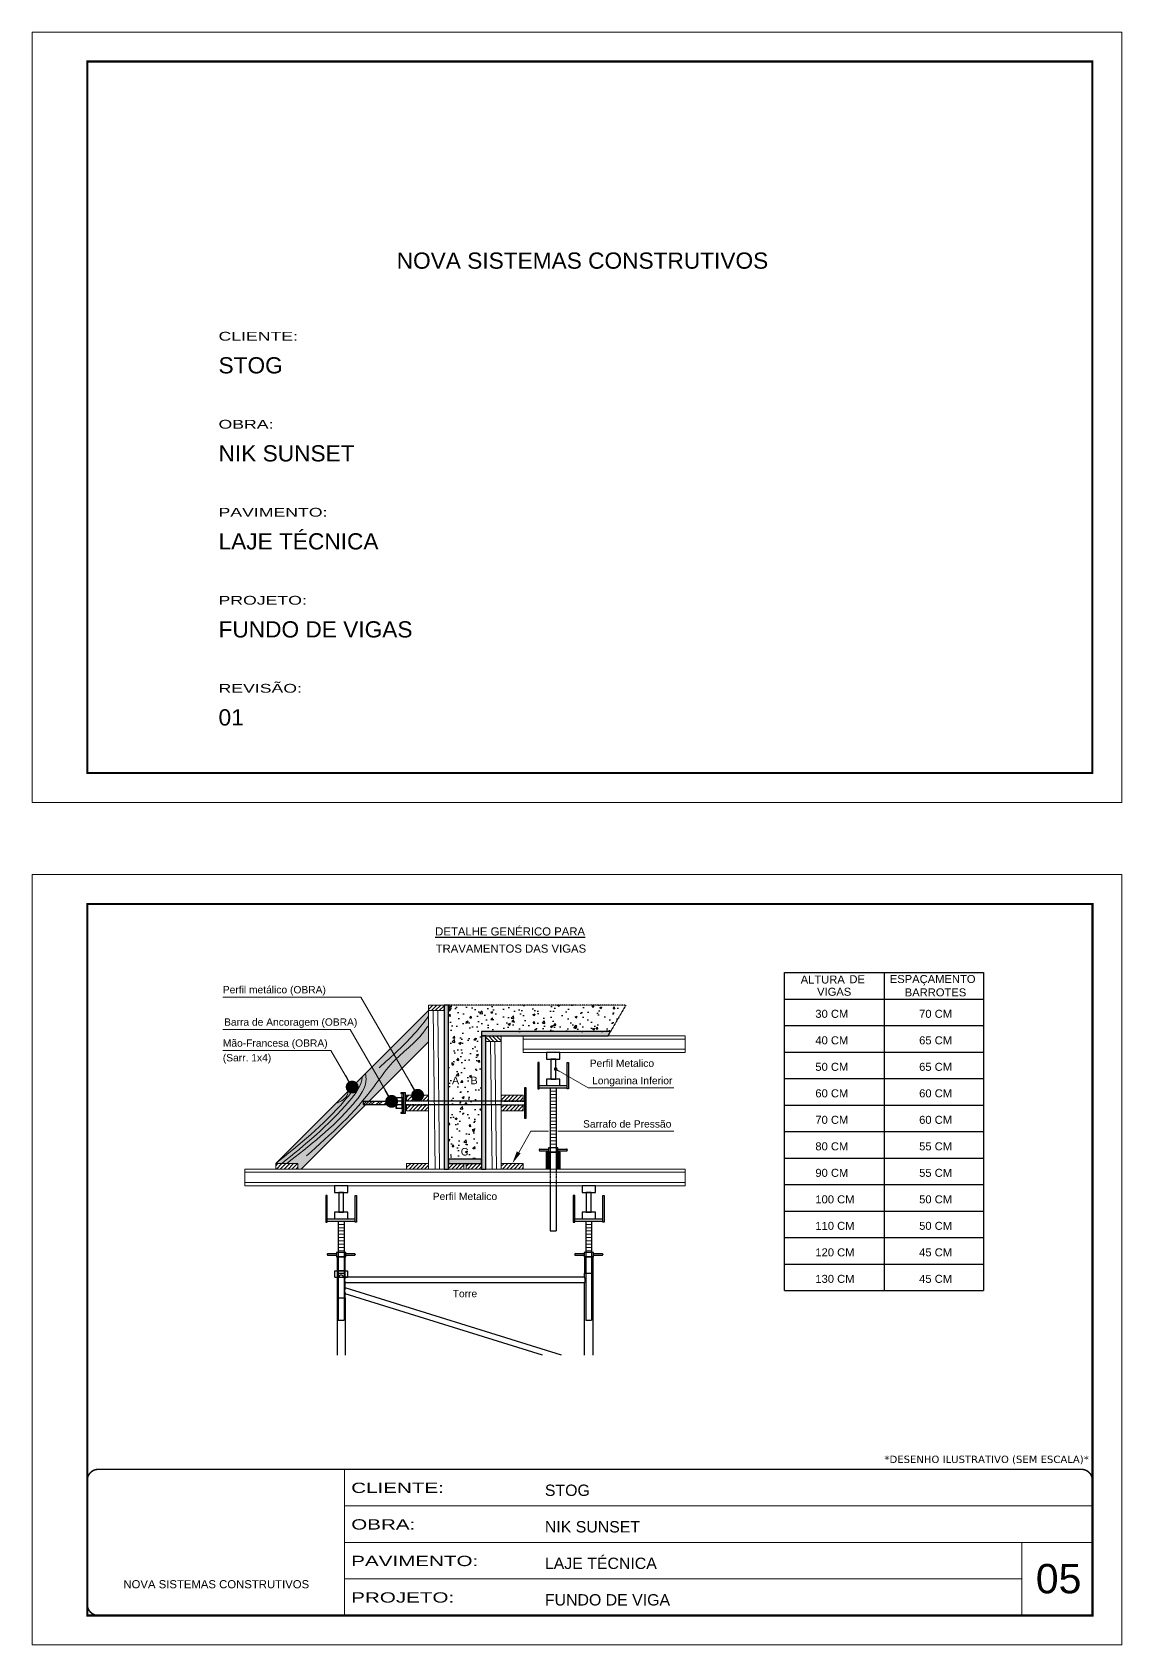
# Model space of a CAD drawing. Extents: x 1915 to 8168, y 631 to 2830.
# Drawn here: x 1915 to 3400, y 631 to 2830 of the extents above; entities that cross this region are included whole.
import ezdxf
from ezdxf.enums import TextEntityAlignment as Align

# ---------------------------------------------------------------- set-up
doc = ezdxf.new("R2010")
doc.units = 0
for name, pattern in [('CONTINUO', [0]), ('DASHED', [0.75, 0.5, -0.25]), ('HIDDEN', [0.375, 0.25, -0.125])]:
    doc.linetypes.add(name, pattern=pattern)
doc.layers.add('BARRA DE ANCORAGEM', color=251, linetype='Continuous')
doc.layers.add('GARFOS', color=7, linetype='Continuous')
for name, color, linetype, lineweight in [('CARIMBO', 255, 'Continuous', 9), ('CONCRETO', 251, 'Continuous', 25), ('Demarcação 1', 251, 'Continuous', 9), ('Escoras', 2, 'Continuous', 25), ('Folhas', 255, 'Continuous', 9), ('Forcador', 251, 'Continuous', 25), ('Hachura', 251, 'Continuous', 9), ('Madeira', 126, 'Continuous', 18), ('Perfil Metálico', 224, 'Continuous', 18), ('SARRAFO DE PRESSAO', 251, 'DASHED', 9)]:
    doc.layers.add(name, color=color, linetype=linetype, lineweight=lineweight)
doc.layers.add('Demarcação 2', color=254, linetype='Continuous', lineweight=9, true_color=0xe0e0e0)
doc.styles.add('ARIAL', font='arial.ttf')
doc.styles.get("Standard").update_dxf_attribs({"font": 'arial.ttf'})
doc.styles.add('stylellllll', font='verdana.ttf', dxfattribs={"height": 2})
doc.styles.add('Tecnologia', font='')
doc.styles.get('Tecnologia').set_extended_font_data('Forgotten Futurist')
doc.dimstyles.new('3x', dxfattribs={"dimtxt": 10, "dimasz": 5, "dimexe": 7, "dimexo": 5, "dimgap": 4, "dimtad": 1, "dimdec": 4, "dimlfac": 0.333333, "dimdsep": 46, "dimtxsty": 'Standard', "dimblk": 'DOT', "dimcen": 0.09, "dimclrd": 1, "dimclre": 1, "dimclrt": 2, "dimadec": 0, "dimazin": 2, "dimtfac": 1, "dimtdec": 4, "dimtmove": 0, "dimatfit": 3, "dimldrblk": 'DOT', "dimfxl": 1, "dimtolj": 1, "dimtzin": 0, "dimlwd": 9, "dimlwe": 9, "dimarcsym": 0})
pattern_1 = [(45, (-2825.753, 7220.882), (-2.6516504, 2.6516504), [])]

# ---------------------------------------------------------------- blocks, each defined once
blk = doc.blocks.new('9999999999')
at = {"color": 30, "linetype": 'CONTINUO'}
for p, q in [((98564.6, 34230.2), (98564.6, 34429.4)), ((98564.6, 34379.6), (99584, 34379.6)), ((98564.6, 34329.8), (99488, 34329.8)), ((99584, 34329.8), (99488, 34329.8)), ((99488, 34329.8), (99488, 34230.2)), ((98564.6, 34280), (99488, 34280))]:
    blk.add_line(p, q, dxfattribs=at)
at = {"color": 30, "linetype": 'CONTINUO', "const_width": 2}
blk.add_lwpolyline([(99584, 34230.2), (99584, 34414.4, 0.414214), (99569, 34429.4), (98229, 34429.4, 0.414214), (98214, 34414.4), (98214, 34245.2, 0.414214), (98229, 34230.2), (99584, 34230.2)], format="xyb", dxfattribs=at)
at = {"layer": 'Folhas'}
blk.add_lwpolyline([(98139, 34190.2), (99624, 34190.2), (99624, 35240.2), (98139, 35240.2)], close=True, dxfattribs=at)
at = {"layer": 'Folhas', "color": 30, "const_width": 3}
blk.add_lwpolyline([(98214, 34230.2), (99584, 34230.2), (99584, 35200.2), (98214, 35200.2)], close=True, dxfattribs=at)
at = {"color": 7, "linetype": 'Continuous', "ltscale": 5, "style": 'ARIAL'}
for s, height, p in [('STOG', 15.48, (98837.7, 34393.1)), ('NIK SUNSET', 15.48, (98837.7, 34343.3)), ('LAJE TÉCNICA', 15.483, (98837.7, 34293.5)), ('NOVA SISTEMAS CONSTRUTIVOS', 11.059, (98263.2, 34267.2)), ('FUNDO DE VIGA', 15.483, (98837.7, 34243.7))]:
    blk.add_text(s, height=height, dxfattribs=at).set_placement(p)
at = {"layer": 'Folhas', "color": 7, "style": 'Tecnologia', "width": 1.5}
for s, p in [('CLIENTE:', (98573.7, 34397.2)), ('OBRA:', (98573.7, 34347.3)), ('PAVIMENTO:', (98573.7, 34297.5)), ('PROJETO:', (98573.7, 34247.7))]:
    blk.add_text(s, height=14, dxfattribs=at).set_placement(p)
blk = doc.blocks.new('HT20CT')
at = {"layer": 'Forcador'}
for points in [[(-4, 16), (-4, 20), (4, 20), (4, 16)], [(-1.5, 4), (-1.5, 16), (1.5, 16), (1.5, 4)], [(-4, 0), (-4, 4), (4, 4), (4, 0)]]:
    blk.add_lwpolyline(points, close=True, dxfattribs=at)
blk = doc.blocks.new('_Dot')
at = {"color": 0, "linetype": 'ByBlock', "lineweight": -2}
blk.add_line((-0.5, 0), (-1, 0), dxfattribs=at)
at = {"color": 0, "linetype": 'ByBlock', "const_width": 0.5}
blk.add_lwpolyline([(-0.25, 0, 1), (0.25, 0, 1)], format="xyb", close=True, dxfattribs=at)

msp = doc.modelspace()

# ---------------------------------------------------------------- hatches: boundary and pattern name
at = {"layer": 'CONCRETO', "linetype": 'DASHED', "ltscale": 0.3}
h = msp.add_hatch(dxfattribs=at)
h.set_pattern_fill('AR-CONC', color=256, scale=4, style=0)
h.set_pattern_definition([(50, (-46184.747, -6449.46), (28.690407, -2.510085), [3, -33]), (355, (-46184.747, -6449.46), (-5.550053, 30.087685), [2.4, -26.4]), (100.4514, (-46182.357, -6449.67), (23.140375, 27.577582), [2.549608, -28.045684]), (46.1842, (-46184.747, -6441.46), (42.689642, -6.62076), [4.5, -49.5]), (96.6356, (-46181.19, -6442.01), (37.386508, 38.964715), [3.82441, -42.06852]), (351.1842, (-46184.747, -6441.46), (37.386478, 38.964744), [3.6, -39.6]), (21, (-46180.747, -6443.46), (23.876282, -16.104756), [3, -33]), (326, (-46180.747, -6443.46), (9.732613, 29.006002), [2.4, -26.4]), (71.4514, (-46178.758, -6444.802), (33.608905, 12.90122), [2.549608, -28.045684]), (37.5, (-46184.747, -6449.46), (0.4863942, 13.3157542), [0, -26.08, 0, -26.8, 0, -26.5]), (7.5, (-46184.747, -6449.46), (10.5227815, 15.7764685), [0, -15.28, 0, -25.48, 0, -10.1]), (327.5, (-46193.667, -6449.46), (21.3528974, -0.9021949), [0, -10, 0, -31.2, 0, -41.4]), (317.5, (-46197.667, -6449.46), (23.327447, 4.004199), [0, -13, 0, -20.72, 0, -29.4])])
h.paths.add_polyline_path([(2482.27, 1503.47), (2482.27, 1293.47), (2527.27, 1293.47), (2527.27, 1467.47), (2703.26, 1467.47), (2724.05, 1503.47)])
h.paths.add_polyline_path([(2509.85, 1392.94), (2524.69, 1392.94), (2524.69, 1408.49), (2509.85, 1408.49)], flags=24)
h.paths.add_polyline_path([(2484.53, 1392.94), (2499.42, 1392.94), (2499.42, 1408.49), (2484.53, 1408.49)], flags=24)
h.paths.add_polyline_path([(2496.4, 1295.43), (2512.22, 1295.43), (2512.22, 1311.51), (2496.4, 1311.51)], flags=24)
at = {"layer": 'Demarcação 1'}
for points in [[(2482.27, 1503.47), (2476.27, 1503.47), (2476.27, 1279.97), (2482.27, 1279.97)], [(2703.26, 1467.47), (2527.27, 1467.47), (2527.27, 1461.47), (2699.8, 1461.47)], [(2533.27, 1461.47), (2527.27, 1461.47), (2527.27, 1279.97), (2533.27, 1279.97)], [(2527.27, 1293.47), (2482.27, 1293.47), (2482.27, 1287.47), (2527.27, 1287.47)]]:
    msp.add_hatch(color=256, dxfattribs=at).paths.add_polyline_path(points)
at = {"layer": 'Demarcação 2'}
msp.add_hatch(color=256, dxfattribs=at).paths.add_polyline_path([(2455.27, 1453.54), (2455.27, 1495.97), (2246.79, 1287.48), (2276.85, 1287.48), (2276.85, 1279.97), (2281.69, 1279.97), (2369.49, 1367.76), (2365.81, 1367.76), (2365.81, 1372.18), (2373.9, 1372.18)])
at = {"layer": 'Hachura'}
h = msp.add_hatch(dxfattribs=at)
h.set_pattern_fill('ANSI31', color=256, scale=30, style=0)
h.set_pattern_definition(pattern_1)
h.paths.add_polyline_path([(2455.27, 1503.47), (2476.27, 1503.47), (2476.27, 1495.97), (2455.27, 1495.97)])
h = msp.add_hatch(dxfattribs=at)
h.set_pattern_fill('ANSI31', color=256, scale=30, style=0)
h.set_pattern_definition([(135, (10016.158, 5776.577), (2.6516504, 2.6516504), [])])
h.paths.add_polyline_path([(2533.27, 1461.47), (2554.27, 1461.47), (2554.27, 1453.97), (2533.27, 1453.97)])
h = msp.add_hatch(dxfattribs=at)
h.set_pattern_fill('ANSI32', color=256, scale=20, angle=90, style=0)
h.set_pattern_definition([(45, (11022.34, -7604.362), (5.303301, -5.303301), []), (45, (11022.34, -7600.827), (5.303301, -5.303301), [])])
h.paths.add_polyline_path([(2365.81, 1367.76), (2365.81, 1372.18), (2410.81, 1372.18), (2410.81, 1367.76)])
h = msp.add_hatch(dxfattribs=at)
h.set_pattern_fill('ANSI31', color=256, scale=30, style=0)
h.set_pattern_definition(pattern_1)
h.paths.add_polyline_path([(2455.27, 1372.97), (2455.27, 1380.49), (2425.2, 1380.49), (2425.2, 1372.97)])
h = msp.add_hatch(dxfattribs=at)
h.set_pattern_fill('ANSI31', color=256, scale=30, style=0)
h.set_pattern_definition(pattern_1)
h.paths.add_polyline_path([(2425.2, 1359.44), (2455.27, 1359.44), (2455.27, 1366.96), (2425.2, 1366.96)])
h = msp.add_hatch(dxfattribs=at)
h.set_pattern_fill('ANSI31', color=256, scale=30, style=0)
h.set_pattern_definition(pattern_1)
h.paths.add_polyline_path([(2584.34, 1372.97), (2584.34, 1380.49), (2554.27, 1380.49), (2554.27, 1372.97)])
h = msp.add_hatch(dxfattribs=at)
h.set_pattern_fill('ANSI31', color=256, scale=30, style=0)
h.set_pattern_definition(pattern_1)
h.paths.add_polyline_path([(2554.27, 1359.44), (2584.34, 1359.44), (2584.34, 1366.96), (2554.27, 1366.96)])
h = msp.add_hatch(dxfattribs=at)
h.set_pattern_fill('ANSI31', color=256, scale=30, style=0)
h.set_pattern_definition([(45, (-3004.1686, 7127.875), (-2.6516504, 2.6516504), [])])
h.paths.add_polyline_path([(2276.85, 1279.97), (2276.85, 1287.48), (2246.79, 1287.48), (2246.79, 1279.97)])
h = msp.add_hatch(dxfattribs=at)
h.set_pattern_fill('ANSI31', color=256, scale=30, style=0)
h.set_pattern_definition(pattern_1)
h.paths.add_polyline_path([(2425.27, 1279.97), (2455.27, 1279.97), (2455.27, 1287.47), (2425.27, 1287.47)])
h = msp.add_hatch(dxfattribs=at)
h.set_pattern_fill('ANSI31', color=256, scale=30, style=0)
h.set_pattern_definition(pattern_1)
h.paths.add_polyline_path([(2482.27, 1287.47), (2503.27, 1287.47), (2503.27, 1279.97), (2482.27, 1279.97)])
h = msp.add_hatch(dxfattribs=at)
h.set_pattern_fill('ANSI31', color=256, scale=30, style=0)
h.set_pattern_definition(pattern_1)
h.paths.add_polyline_path([(2527.27, 1279.97), (2527.27, 1287.47), (2506.27, 1287.47), (2506.27, 1279.97)])
h = msp.add_hatch(dxfattribs=at)
h.set_pattern_fill('ANSI31', color=256, scale=30, style=0)
h.set_pattern_definition(pattern_1)
h.paths.add_polyline_path([(2584.27, 1287.47), (2554.27, 1287.47), (2554.27, 1279.97), (2584.27, 1279.97)])
at = {"layer": 'Perfil Metálico'}
for points in [[(2615.63, 1279.97), (2620.13, 1279.97), (2620.13, 1302.77), (2615.63, 1302.77)], [(2630, 1279.97), (2634.5, 1279.97), (2634.5, 1302.77), (2630, 1302.77)]]:
    msp.add_hatch(color=256, dxfattribs=at).paths.add_polyline_path(points)

# ---------------------------------------------------------------- linework, layer by layer
for points in [[(2482.27, 1503.47), (2476.27, 1503.47), (2476.27, 1279.97), (2482.27, 1279.97)], [(2703.26, 1467.47), (2527.27, 1467.47), (2527.27, 1461.47), (2699.8, 1461.47)], [(2533.27, 1461.47), (2527.27, 1461.47), (2527.27, 1279.97), (2533.27, 1279.97)], [(2527.27, 1293.47), (2482.27, 1293.47), (2482.27, 1287.47), (2527.27, 1287.47)]]:
    msp.add_lwpolyline(points, close=True)
at = {"layer": 'BARRA DE ANCORAGEM'}
for p, q in [((2418.7, 1377.48), (2419.86, 1382.78)), ((2421.03, 1383.66), (2421.03, 1356.27)), ((2554.26, 1372.63), (2455.27, 1372.63)), ((2554.26, 1367.3), (2455.27, 1367.3)), ((2418.7, 1362.46), (2419.86, 1357.15))]:
    msp.add_line(p, q, dxfattribs=at)
at = {"layer": 'BARRA DE ANCORAGEM', "linetype": 'HIDDEN'}
for p, q in [((2455.27, 1372.63), (2423.7, 1372.63)), ((2455.27, 1367.3), (2423.7, 1367.3)), ((2554.26, 1372.63), (2585.84, 1372.63)), ((2554.26, 1367.3), (2585.84, 1367.3))]:
    msp.add_line(p, q, dxfattribs=at)
at = {"layer": 'BARRA DE ANCORAGEM', "flags": 128}
for points in [[(2588.24, 1349.16), (2588.24, 1390.77), (2585.84, 1390.77), (2585.84, 1349.16)], [(2410.81, 1372.18), (2365.81, 1372.18), (2365.81, 1367.76), (2410.81, 1367.76)], [(2421.03, 1383.66), (2417.47, 1383.66), (2417.47, 1382.78), (2421.03, 1382.78)], [(2421.03, 1377.48), (2418.7, 1377.48), (2418.7, 1362.46), (2421.03, 1362.46)], [(2423.7, 1356.27), (2423.7, 1383.66), (2421.03, 1383.66), (2421.03, 1356.27)], [(2421.03, 1357.15), (2417.47, 1357.15), (2417.47, 1356.27), (2421.03, 1356.27)]]:
    msp.add_lwpolyline(points, close=True, dxfattribs=at)
for points in [[(2418.7, 1362.46), (2410.81, 1362.46), (2410.81, 1377.48), (2418.7, 1377.48)], [(2418.7, 1369.53), (2421.03, 1369.53), (2421.03, 1370.41), (2418.7, 1370.41), (2418.7, 1369.53), (2418.7, 1370.41)]]:
    msp.add_lwpolyline(points, dxfattribs=at)
for points in [[(2418.7, 1372.62), (2412.58, 1372.62, -0.729796), (2412.58, 1377.48, -0.729796)], [(2418.7, 1367.32), (2412.58, 1367.32, -0.6666667), (2412.58, 1372.62, -0.6666667)]]:
    msp.add_lwpolyline(points, format="xyb", dxfattribs=at)
at = {"layer": 'BARRA DE ANCORAGEM'}
msp.add_arc((2413.36, 1364.89), 2.55, 107.75636, 252.24364, dxfattribs=at)
at = {"layer": 'CONCRETO', "linetype": 'DASHED', "ltscale": 0.3}
for q in [(2482.27, 1503.47), (2703.26, 1467.47)]:
    msp.add_line((2724.05, 1503.47), q, dxfattribs=at)
at = {"layer": 'Escoras'}
for p, q in [((2630.69, 1302.77), (2619.44, 1302.77)), ((2330.39, 1160.42), (2330.39, 1026.32)), ((2341.64, 1160.42), (2330.39, 1160.42)), ((2341.64, 1137.92), (2341.64, 1160.42)), ((2679.14, 1160.42), (2667.89, 1160.42)), ((2667.89, 1160.42), (2667.89, 1137.92)), ((2679.14, 1160.42), (2679.14, 1026.32)), ((2327.58, 1141.29), (2344.46, 1141.29)), ((2327.58, 1132.52), (2327.58, 1141.29)), ((2327.58, 1132.52), (2333.09, 1132.52)), ((2330.39, 1137.92), (2341.64, 1137.92)), ((2339.96, 1141.27), (2332.08, 1141.27)), ((2339.96, 1132.24), (2332.08, 1132.24)), ((2338.94, 1132.52), (2344.46, 1132.52)), ((2341.64, 1132.29), (2341.64, 1137.92)), ((2667.89, 1132.29), (2341.64, 1132.29)), ((2667.89, 1124.64), (2341.64, 1124.64)), ((2341.64, 1118.29), (2341.64, 1124.64)), ((2344.46, 1141.29), (2344.46, 1132.52)), ((2667.89, 1137.92), (2679.14, 1137.92)), ((2667.89, 1132.29), (2667.89, 1137.92)), ((2667.89, 1026.32), (2667.89, 1124.64)), ((2330.39, 1104.17), (2341.64, 1104.17)), ((2636.41, 1026.32), (2341.64, 1117.8)), ((2610.6, 1026.32), (2341.64, 1109.79)), ((2341.64, 1104.17), (2341.64, 1109.79)), ((2341.64, 1104.17), (2341.64, 1026.32))]:
    msp.add_line(p, q, dxfattribs=at)
for centre, radius, start, end in [((2336.02, 1132.52), 2.92, 0, 180), ((2349.21, 1128.47), 8.48, 153.19207, 206.80793), ((2660.32, 1128.47), 8.48, 333.19207, 26.80793), ((2351.06, 1114.04), 10.33, 155.71056, 204.28944)]:
    msp.add_arc(centre, radius, start, end, dxfattribs=at)
at = {"layer": 'Folhas'}
msp.add_lwpolyline([(1914.99, 1779.9), (3399.99, 1779.9), (3399.99, 2829.9), (1914.99, 2829.9)], close=True, dxfattribs=at)
at = {"layer": 'Folhas', "color": 30, "const_width": 3}
msp.add_lwpolyline([(1989.99, 1819.9), (3359.99, 1819.9), (3359.99, 2789.9), (1989.99, 2789.9)], close=True, dxfattribs=at)
at = {"layer": 'Forcador', "linetype": 'Continuous'}
for p, q in [((2605.94, 1393.67), (2644.19, 1393.67)), ((2605.94, 1390.52), (2644.19, 1390.52)), ((2621.13, 1390.52), (2621.13, 1279.97)), ((2629, 1390.52), (2629, 1279.97)), ((2605.94, 1306.14), (2605.94, 1305.69)), ((2606.95, 1307.15), (2618.77, 1307.15)), ((2606.95, 1304.68), (2618.77, 1304.68)), ((2631.37, 1307.15), (2643.18, 1307.15)), ((2631.37, 1304.68), (2643.18, 1304.68)), ((2644.19, 1306.14), (2644.19, 1305.69)), ((2621.13, 1257.17), (2621.13, 1195.52)), ((2629, 1257.17), (2629, 1195.52)), ((2316.89, 1212.17), (2355.14, 1212.17)), ((2654.39, 1212.17), (2692.64, 1212.17)), ((2316.89, 1209.02), (2355.14, 1209.02)), ((2332.08, 1209.02), (2332.08, 1074.02)), ((2339.96, 1209.02), (2339.96, 1074.02)), ((2621.13, 1195.52), (2629, 1195.52)), ((2654.39, 1209.02), (2692.64, 1209.02)), ((2669.58, 1209.02), (2669.58, 1074.02)), ((2677.46, 1209.02), (2677.46, 1074.02)), ((2316.89, 1163.79), (2316.89, 1163.34)), ((2317.91, 1164.8), (2329.72, 1164.8)), ((2317.91, 1162.33), (2329.72, 1162.33)), ((2342.32, 1164.8), (2354.13, 1164.8)), ((2342.32, 1162.33), (2354.13, 1162.33)), ((2355.14, 1163.79), (2355.14, 1163.34)), ((2654.39, 1163.79), (2654.39, 1163.34)), ((2655.41, 1164.8), (2667.22, 1164.8)), ((2655.41, 1162.33), (2667.22, 1162.33)), ((2679.82, 1164.8), (2691.63, 1164.8)), ((2679.82, 1162.33), (2691.63, 1162.33)), ((2692.64, 1163.79), (2692.64, 1163.34)), ((2332.08, 1074.02), (2339.96, 1074.02)), ((2669.58, 1074.02), (2677.46, 1074.02))]:
    msp.add_line(p, q, dxfattribs=at)
at = {"layer": 'Forcador', "linetype": 'HIDDEN'}
for p, q in [((2621.13, 1279.97), (2621.13, 1257.17)), ((2629, 1279.97), (2629, 1257.17))]:
    msp.add_line(p, q, dxfattribs=at)
at = {"layer": 'Forcador', "linetype": 'Continuous'}
for points in [[(2604.03, 1425.17), (2604.03, 1389.17), (2605.94, 1389.17), (2605.94, 1425.17)], [(2646.1, 1425.17), (2646.1, 1389.17), (2644.19, 1389.17), (2644.19, 1425.17)], [(2618.77, 1308.62), (2618.77, 1302.77), (2631.37, 1302.77), (2631.37, 1308.62)], [(2314.98, 1243.67), (2314.98, 1207.67), (2316.89, 1207.67), (2316.89, 1243.67)], [(2357.06, 1243.67), (2357.06, 1207.67), (2355.14, 1207.67), (2355.14, 1243.67)], [(2652.48, 1243.67), (2652.48, 1207.67), (2654.39, 1207.67), (2654.39, 1243.67)], [(2694.56, 1243.67), (2694.56, 1207.67), (2692.64, 1207.67), (2692.64, 1243.67)], [(2329.72, 1166.27), (2329.72, 1160.42), (2342.32, 1160.42), (2342.32, 1166.27)], [(2667.22, 1166.27), (2667.22, 1160.42), (2679.82, 1160.42), (2679.82, 1166.27)]]:
    msp.add_lwpolyline(points, close=True, dxfattribs=at)
for centre, start, end in [((2606.95, 1306.14), 90, 180), ((2606.95, 1305.69), 180, 270), ((2643.18, 1306.14), 0, 90), ((2643.18, 1305.69), 270, 0), ((2317.91, 1163.79), 90, 180), ((2317.91, 1163.34), 180, 270), ((2354.13, 1163.79), 0, 90), ((2354.13, 1163.34), 270, 0), ((2655.41, 1163.79), 90, 180), ((2655.41, 1163.34), 180, 270), ((2691.63, 1163.79), 0, 90), ((2691.63, 1163.34), 270, 0)]:
    msp.add_arc(centre, 1.01, start, end, dxfattribs=at)
at = {"layer": 'GARFOS', "color": 2, "ltscale": 1.5}
for p, q in [((2940.19, 1114.22), (2940.19, 1547.85)), ((2940.19, 1547.85), (3211.73, 1547.85)), ((3075.96, 1547.85), (3075.96, 1114.22)), ((3211.73, 1547.85), (3211.73, 1114.22)), ((2940.19, 1511.72), (3211.73, 1511.72)), ((2940.19, 1511.72), (3211.73, 1511.72)), ((2940.19, 1475.58), (3211.73, 1475.58)), ((2940.19, 1439.45), (3211.73, 1439.45)), ((2940.19, 1403.31), (3211.73, 1403.31)), ((2940.19, 1367.17), (3211.73, 1367.17)), ((2940.19, 1331.04), (3211.73, 1331.04)), ((2940.19, 1294.9), (3211.73, 1294.9)), ((2940.19, 1258.77), (3211.73, 1258.77)), ((2940.19, 1222.63), (3211.73, 1222.63)), ((2940.19, 1186.49), (3211.73, 1186.49)), ((2940.19, 1150.36), (3211.73, 1150.36)), ((2940.19, 1114.22), (3211.73, 1114.22))]:
    msp.add_line(p, q, dxfattribs=at)
at = {"layer": 'Hachura'}
for p, q in [((2464.29, 1279.97), (2461.59, 1495.97)), ((2470.29, 1279.97), (2467.59, 1495.97)), ((2541.77, 1279.97), (2539.59, 1453.97)), ((2547.77, 1279.97), (2545.59, 1453.97)), ((2629, 1386), (2621.13, 1386)), ((2629, 1381.48), (2621.13, 1381.48)), ((2629, 1376.97), (2621.13, 1376.97)), ((2629, 1372.45), (2621.13, 1372.45)), ((2629, 1367.93), (2621.13, 1367.93)), ((2629, 1363.42), (2621.13, 1363.42)), ((2629, 1358.9), (2621.13, 1358.9)), ((2629, 1354.39), (2621.13, 1354.39)), ((2629, 1349.87), (2621.13, 1349.87)), ((2629, 1345.35), (2621.13, 1345.35)), ((2629, 1340.84), (2621.13, 1340.84)), ((2629, 1336.32), (2621.13, 1336.32)), ((2629, 1331.8), (2621.13, 1331.8)), ((2629, 1327.29), (2621.13, 1327.29)), ((2629, 1322.77), (2621.13, 1322.77)), ((2629, 1318.25), (2621.13, 1318.25)), ((2629, 1313.74), (2621.13, 1313.74)), ((2339.96, 1204.5), (2332.08, 1204.5)), ((2339.96, 1199.98), (2332.08, 1199.98)), ((2339.96, 1195.47), (2332.08, 1195.47)), ((2339.96, 1190.95), (2332.08, 1190.95)), ((2677.46, 1204.5), (2669.58, 1204.5)), ((2677.46, 1199.98), (2669.58, 1199.98)), ((2677.46, 1195.47), (2669.58, 1195.47)), ((2677.46, 1190.95), (2669.58, 1190.95)), ((2339.96, 1186.43), (2332.08, 1186.43)), ((2339.96, 1181.92), (2332.08, 1181.92)), ((2339.96, 1177.4), (2332.08, 1177.4)), ((2339.96, 1172.89), (2332.08, 1172.89)), ((2339.96, 1168.37), (2332.08, 1168.37)), ((2677.46, 1186.43), (2669.58, 1186.43)), ((2677.46, 1181.92), (2669.58, 1181.92)), ((2677.46, 1177.4), (2669.58, 1177.4)), ((2677.46, 1172.89), (2669.58, 1172.89)), ((2677.46, 1168.37), (2669.58, 1168.37))]:
    msp.add_line(p, q, dxfattribs=at)
at = {"layer": 'Hachura', "color": 1}
for p, q in [((2578.02, 1302.62), (2594.68, 1331.48)), ((2594.68, 1331.48), (2618.63, 1331.48)), ((2631.5, 1331.48), (2789.61, 1331.48))]:
    msp.add_line(p, q, dxfattribs=at)
at = {"layer": 'Hachura'}
for points, knots in [([(2288.75, 1297.98), (2321.71, 1327.34), (2364.23, 1365.21), (2405.86, 1429.82), (2437.87, 1451.53), (2452.27, 1471.85), (2455.27, 1476.08)], [0, 0, 0, 0, 131.5456657, 169.7017256, 228.6938413, 244.2396041, 244.2396041, 244.2396041, 244.2396041]), ([(2455.27, 1488.17), (2449.69, 1481.08), (2429.55, 1455.49), (2405.23, 1433.7), (2387.64, 1417.95)], [0, 0, 0, 0, 27.0209478, 97.6209121, 97.6209121, 97.6209121, 97.6209121]), ([(2261.82, 1287.48), (2292.85, 1311.52), (2333.86, 1343.28), (2371.88, 1392.42), (2369.57, 1407.68), (2369.23, 1409.93)], [0, 0, 0, 0, 121.3907721, 160.4404286, 167.1904828, 167.1904828, 167.1904828, 167.1904828]), ([(2246.79, 1287.48), (2279.02, 1313.22), (2318.24, 1344.53), (2353.93, 1389.11), (2356.95, 1397.65)], [0, 0, 0, 0, 127.741989, 155.4442459, 155.4442459, 155.4442459, 155.4442459]), ([(2255.13, 1287.48), (2286.48, 1312.96), (2327.14, 1346), (2364.22, 1393.38), (2364.71, 1405.41)], [0, 0, 0, 0, 125.1825812, 162.3251979, 162.3251979, 162.3251979, 162.3251979]), ([(2328.53, 1369.23), (2335.73, 1372.39), (2344.51, 1376.24), (2345.47, 1384.8), (2345.64, 1386.34)], [0, 0, 0, 0, 20.6635929, 25.1930696, 25.1930696, 25.1930696, 25.1930696])]:
    msp.add_open_spline(points, degree=3, knots=knots, dxfattribs=at)
at = {"layer": 'Hachura', "color": 1}
msp.add_solid([(2580.54, 1301.16), (2569.27, 1287.47), (2575.49, 1304.08)], dxfattribs=at)
at = {"layer": 'Madeira'}
for p, q in [((2455.27, 1495.97), (2246.79, 1287.48)), ((2455.27, 1495.97), (2455.27, 1287.47)), ((2455.27, 1453.54), (2281.69, 1279.97)), ((2554.27, 1287.47), (2554.27, 1453.97))]:
    msp.add_line(p, q, dxfattribs=at)
for points in [[(2455.27, 1495.97), (2476.27, 1495.97), (2476.27, 1503.47), (2455.27, 1503.47)], [(2554.27, 1453.97), (2533.27, 1453.97), (2533.27, 1461.47), (2554.27, 1461.47)], [(2425.2, 1380.49), (2455.27, 1380.49), (2455.27, 1372.97), (2425.2, 1372.97)], [(2425.2, 1359.44), (2455.27, 1359.44), (2455.27, 1366.96), (2425.2, 1366.96)], [(2554.27, 1380.49), (2584.34, 1380.49), (2584.34, 1372.97), (2554.27, 1372.97)], [(2554.27, 1359.44), (2584.34, 1359.44), (2584.34, 1366.96), (2554.27, 1366.96)], [(2246.79, 1287.48), (2276.85, 1287.48), (2276.85, 1279.97), (2246.79, 1279.97)], [(2425.27, 1279.97), (2455.27, 1279.97), (2455.27, 1287.47), (2425.27, 1287.47)], [(2503.27, 1279.97), (2482.27, 1279.97), (2482.27, 1287.47), (2503.27, 1287.47)], [(2506.27, 1279.97), (2527.27, 1279.97), (2527.27, 1287.47), (2506.27, 1287.47)], [(2584.27, 1279.97), (2554.27, 1279.97), (2554.27, 1287.47), (2584.27, 1287.47)]]:
    msp.add_lwpolyline(points, close=True, dxfattribs=at)
at = {"layer": 'Perfil Metálico'}
for p, q in [((2584.27, 1456.97), (2804.77, 1456.97)), ((2584.27, 1443.17), (2804.77, 1443.17)), ((2204.77, 1275.47), (2804.77, 1275.47)), ((2204.77, 1261.67), (2804.77, 1261.67))]:
    msp.add_line(p, q, dxfattribs=at)
for points in [[(2584.27, 1438.67), (2804.77, 1438.67), (2804.77, 1461.47), (2584.27, 1461.47)], [(2620.13, 1279.97), (2615.63, 1279.97), (2615.63, 1302.77), (2620.13, 1302.77)], [(2630, 1279.97), (2634.5, 1279.97), (2634.5, 1302.77), (2630, 1302.77)], [(2204.77, 1257.17), (2804.77, 1257.17), (2804.77, 1279.97), (2204.77, 1279.97)]]:
    msp.add_lwpolyline(points, close=True, dxfattribs=at)

# ---------------------------------------------------------------- block references
at = {"layer": 'Forcador', "linetype": 'Continuous', "xscale": -2.25, "yscale": 2.25, "zscale": 2.25}
for p in [(2625.07, 1393.67), (2673.52, 1212.17)]:
    msp.add_blockref('HT20CT', p, dxfattribs=at)
at = {"layer": 'Forcador', "xscale": -2.25, "yscale": 2.25, "zscale": 2.25}
msp.add_blockref('HT20CT', (2336.02, 1212.17), dxfattribs=at)
at = {"layer": 'SARRAFO DE PRESSAO', "color": 6, "linetype": 'ByBlock'}
msp.add_blockref('9999999999', (-96223.99, -33558.89), dxfattribs=at)

# ---------------------------------------------------------------- texts
at = {"color": 0, "linetype": 'Continuous', "ltscale": 5, "style": 'ARIAL'}
for s, height, p in [('NOVA SISTEMAS CONSTRUTIVOS', 22.1184, (2411.73, 2507.47)), ('STOG', 22.118, (2168.89, 2364.7)), ('NIK SUNSET', 22.118, (2168.89, 2244.7)), ('LAJE TÉCNICA', 22.1184, (2168.89, 2124.7)), ('FUNDO DE VIGAS', 22.1184, (2168.89, 2004.7)), ('01', 22.118, (2168.89, 1884.7))]:
    msp.add_text(s, height=height, dxfattribs=at).set_placement(p)
for s, p in [('%%UDETALHE GENÉRICO PARA', (2566.32, 1598.37)), ('TRAVAMENTOS DAS VIGAS', (2567.39, 1574.97))]:
    msp.add_text(s, height=11.0592, dxfattribs=at).set_placement(p, align=Align.CENTER)
at = {"layer": 'CARIMBO', "style": 'ARIAL'}
for s, height, p in [('Perfil metálico (OBRA)', 10, (2174.73, 1519.48)), ('Barra de Ancoragem (OBRA)', 10, (2176.41, 1475.36)), ('Mão-Francesa (OBRA)', 10, (2174.73, 1446.7)), ('Longarina Inferior', 10, (2678.06, 1395.59)), ('Sarrafo de Pressão', 10, (2665.78, 1336.48)), ('05', 40, (3282.85, 701.46))]:
    msp.add_text(s, height=height, dxfattribs=at).set_placement(p)
msp.add_text('(Sarr. 1x4)', height=10, dxfattribs=at).set_placement((2174.73, 1436.7), align=Align.TOP_LEFT)
for s, p in [('Perfil Metalico', (2718.71, 1424.17)), ('Perfil Metalico', (2504.77, 1242.67)), ('Torre', (2504.77, 1110.15))]:
    msp.add_text(s, height=10, dxfattribs=at).set_placement(p, align=Align.MIDDLE_CENTER)
at = {"layer": 'CARIMBO', "color": 0, "linetype": 'Continuous', "style": 'ARIAL'}
for s, p in [('A', (2491.98, 1400.72)), ('B', (2517.27, 1400.72)), ('C', (2504.31, 1303.47))]:
    msp.add_text(s, height=10.37, dxfattribs=at).set_placement(p, align=Align.MIDDLE_CENTER)
at = {"layer": 'CARIMBO', "style": 'stylellllll'}
msp.add_text('*DESENHO ILUSTRATIVO (SEM ESCALA)*', height=10, dxfattribs=at).set_placement((3354.99, 879.14), align=Align.RIGHT)
at = {"layer": 'Folhas', "color": 30, "style": 'Tecnologia', "width": 1.5}
for s, p in [('CLIENTE:', (2168.89, 2409.4)), ('OBRA:', (2168.89, 2289.4)), ('PAVIMENTO:', (2168.89, 2169.4)), ('PROJETO:', (2168.89, 2049.4)), ('REVISÃO:', (2168.89, 1929.4))]:
    msp.add_text(s, height=12, dxfattribs=at).set_placement(p)
at = {"layer": 'GARFOS', "color": 2, "ltscale": 1.5}
for s, height, p in [('ALTURA   ', 10.91, (2962.39, 1532.89)), ('DE', 10.91, (3028.78, 1533.27)), ('ESPAÇAMENTO', 10.9102, (3083.84, 1533.58)), ('VIGAS', 10.91, (2984.74, 1516.19)), ('BARROTES', 10.91, (3104.24, 1515.35)), ('30 CM', 10.91, (2982.39, 1486.12)), ('70 CM', 10.91, (3123.86, 1486.12)), ('40 CM', 10.91, (2982.39, 1449.98)), ('65 CM', 10.91, (3123.86, 1449.98)), ('50 CM', 10.91, (2982.39, 1413.85)), ('65 CM', 10.91, (3123.86, 1413.85)), ('60 CM', 10.91, (2982.39, 1377.71)), ('60 CM', 10.91, (3123.86, 1377.71)), ('70 CM', 10.91, (2982.39, 1341.57)), ('60 CM', 10.91, (3123.86, 1341.57)), ('80 CM', 10.91, (2982.39, 1305.44)), ('55 CM', 10.91, (3123.86, 1305.44)), ('90 CM', 10.91, (2982.39, 1269.3)), ('55 CM', 10.91, (3123.86, 1269.3)), ('100 CM', 10.91, (2982.39, 1233.17)), ('50 CM', 10.91, (3123.86, 1233.17)), ('110 CM', 10.91, (2982.39, 1197.03)), ('50 CM', 10.91, (3123.86, 1197.03)), ('120 CM', 10.91, (2982.39, 1160.89)), ('45 CM', 10.91, (3123.86, 1160.89)), ('130 CM', 10.91, (2982.39, 1124.76)), ('45 CM', 10.91, (3123.86, 1124.76))]:
    msp.add_text(s, height=height, dxfattribs=at).set_placement(p)

# ---------------------------------------------------------------- leaders
msp.add_leader([(2628.44, 1416.17), (2672.75, 1390.59), (2789.61, 1390.59)], dimstyle='3x', override={"dimgap": 4, "dimtad": 0})
at = {"layer": 'Hachura'}
for points, override in [([(2440.23, 1380.49), (2362.88, 1514.48), (2174.73, 1514.48)], {"dimasz": 17.5, "dimtad": 0}), ([(2404.88, 1372.18), (2348.19, 1470.36), (2174.73, 1470.36)], {"dimasz": 17.5, "dimtad": 0}), ([(2351.03, 1391.73), (2322.18, 1441.7), (2174.73, 1441.7)], {"dimasz": 17.5, "dimgap": 4, "dimtad": 0})]:
    msp.add_leader(points, dimstyle='3x', override=override, dxfattribs=at)

doc.saveas('drawing.dxf')
